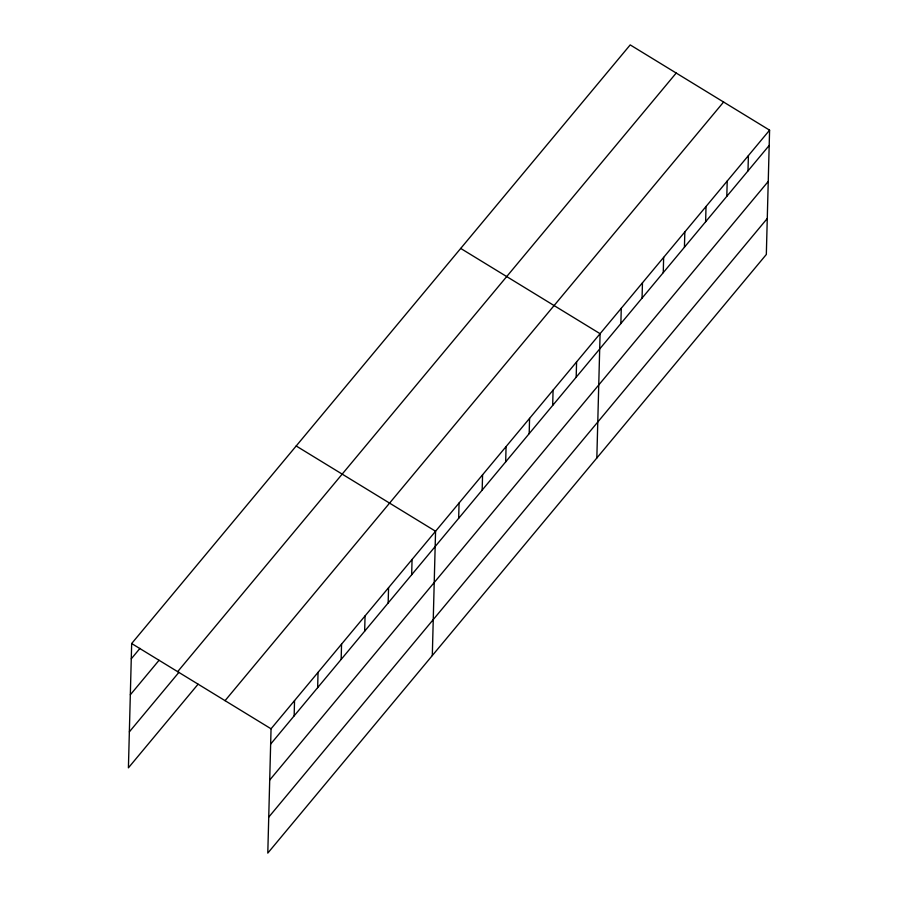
<?xml version="1.0" encoding="UTF-8"?>
<svg xmlns="http://www.w3.org/2000/svg" width="898" height="898" viewBox="0 0 898 898"><rect width="100%" height="100%" fill="white"/><g stroke="black" fill="none" stroke-linecap="round" stroke-linejoin="round"><path stroke-width="1.35" d="M769.586 130.165L271.05 728.794L267.795 853.1L766.331 254.471L769.586 130.165L630.205 44.9L131.669 643.529L128.414 767.835L198.054 684.22M294.151 715.863L294.544 700.575M317.656 687.644L318.049 672.355M341.15 659.424L341.554 644.135M364.655 631.204L365.059 615.916M388.161 602.985L388.565 587.696M411.666 574.765L412.059 559.476M432.308 655.551L435.564 531.246L296.183 445.98M458.665 518.314L459.069 503.026M482.17 490.095L482.574 474.806M505.675 461.875L506.068 446.587M529.18 433.655L529.573 418.367M552.674 405.436L553.078 390.147M576.179 377.216L576.583 361.928M596.833 458.002L600.089 333.697L460.708 248.432M620.866 323.549L621.27 308.261M642.059 298.114L642.463 282.814M663.252 272.666L663.644 257.378M684.433 247.231L684.837 231.931M705.626 221.784L706.019 206.495M726.808 196.336L727.212 181.048M748 170.901L748.404 155.612M131.265 658.829L139.976 648.367M130.322 694.794L159.047 660.299M177.658 671.67L676.205 73.041M129.357 731.859L178.971 672.288M225.05 700.665L723.597 102.024M270.646 744.094L769.182 145.454M269.703 780.059L768.25 181.43M268.738 817.124L767.274 218.495M131.669 643.529L271.05 728.794"/></g></svg>
